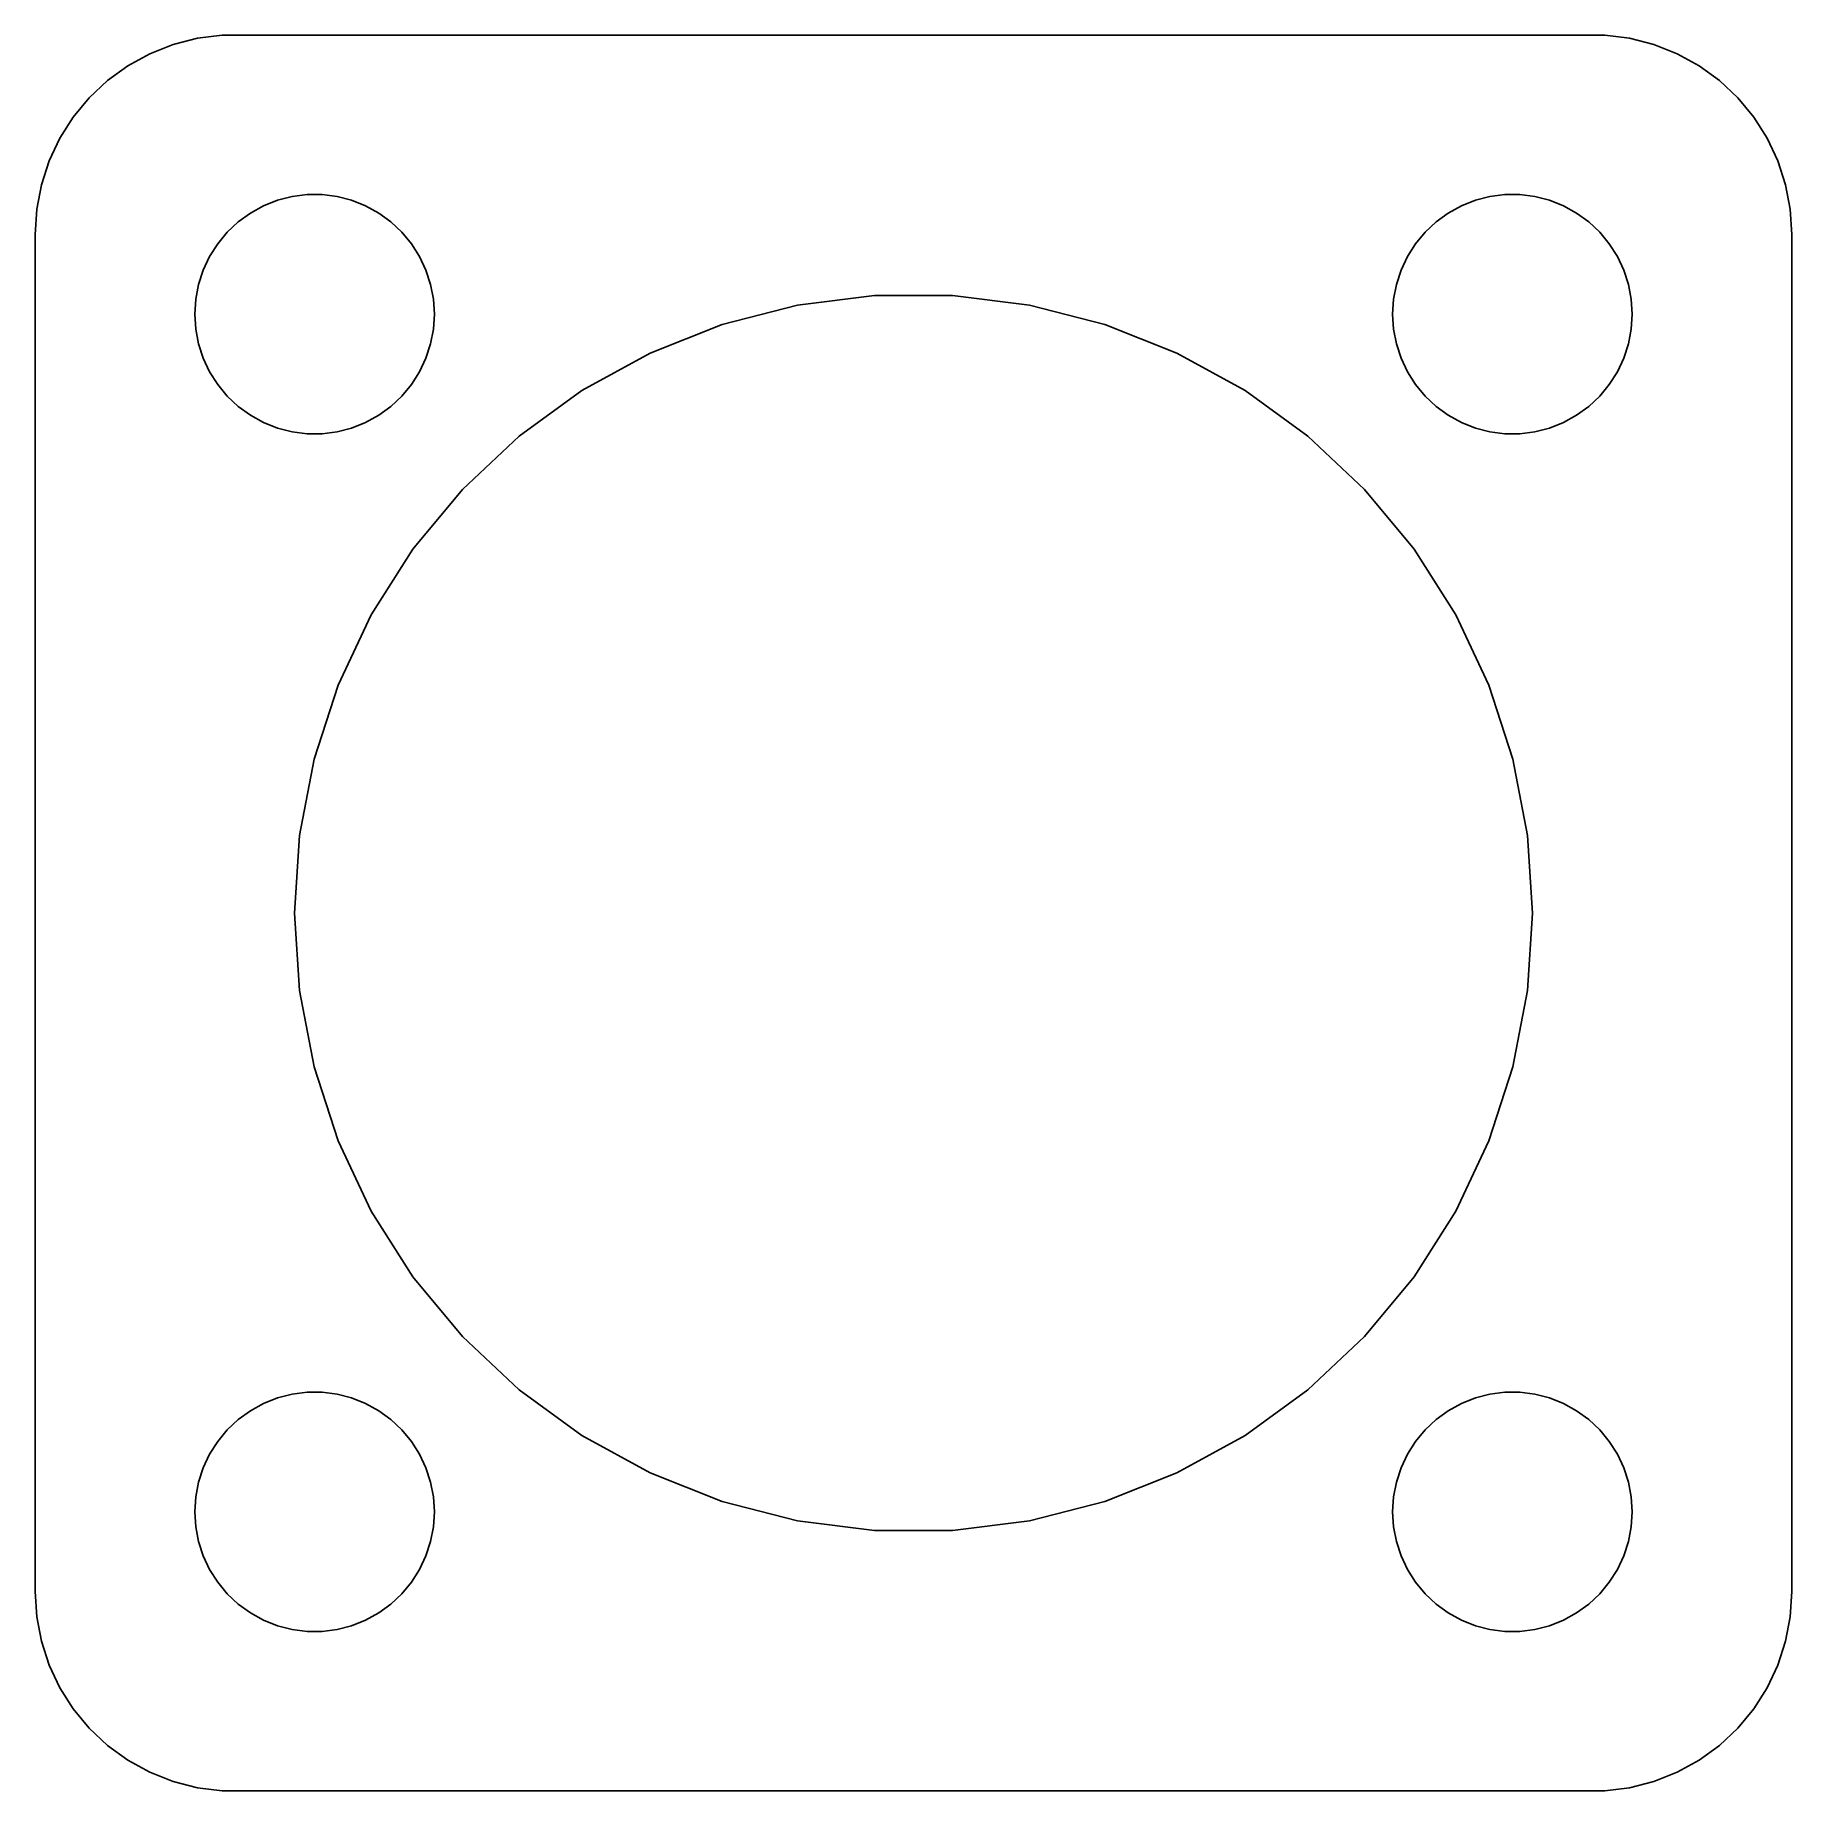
# Model space of a CAD drawing. Header units: metres. Extents: x -22 to 22, y 32 to 76.
import ezdxf

# ---------------------------------------------------------------- set-up
doc = ezdxf.new("R2010")
doc.units = ezdxf.units.M

msp = doc.modelspace()

# ---------------------------------------------------------------- linework, layer by layer
for p, q in [((-18.5451, 75.7553), (-19.1289, 75.5241)), ((-17.9369, 75.9114), (-18.5451, 75.7553)), ((-17.3139, 75.9901), (-17.9369, 75.9114)), ((17.3139, 75.9901), (-17.3139, 75.9901)), ((17.9369, 75.9114), (17.3139, 75.9901)), ((18.5451, 75.7553), (17.9369, 75.9114)), ((19.1289, 75.5241), (18.5451, 75.7553)), ((-19.1289, 75.5241), (-19.6791, 75.2216)), ((19.6791, 75.2216), (19.1289, 75.5241)), ((-20.1871, 74.8526), (-20.6448, 74.4227)), ((-19.6791, 75.2216), (-20.1871, 74.8526)), ((20.1871, 74.8526), (19.6791, 75.2216)), ((20.6448, 74.4227), (20.1871, 74.8526)), ((-20.6448, 74.4227), (-21.0451, 73.9389)), ((21.0451, 73.9389), (20.6448, 74.4227)), ((-21.0451, 73.9389), (-21.3815, 73.4088)), ((21.3815, 73.4088), (21.0451, 73.9389)), ((-21.3815, 73.4088), (-21.6489, 72.8406)), ((21.6489, 72.8406), (21.3815, 73.4088)), ((-21.6489, 72.8406), (-21.8429, 72.2434)), ((21.8429, 72.2434), (21.6489, 72.8406)), ((-21.8429, 72.2434), (-21.9606, 71.6267)), ((21.9606, 71.6267), (21.8429, 72.2434)), ((-16.2773, 71.7145), (-15.927, 71.8532)), ((-15.927, 71.8532), (-15.5621, 71.9469)), ((-15.5621, 71.9469), (-15.1884, 71.9941)), ((-15.1884, 71.9941), (-14.8116, 71.9941)), ((-14.8116, 71.9941), (-14.4379, 71.9469)), ((-14.4379, 71.9469), (-14.0729, 71.8532)), ((-14.0729, 71.8532), (-13.7227, 71.7145)), ((13.7227, 71.7145), (14.0729, 71.8532)), ((14.0729, 71.8532), (14.4379, 71.9469)), ((14.4379, 71.9469), (14.8116, 71.9941)), ((14.8116, 71.9941), (15.1884, 71.9941)), ((15.1884, 71.9941), (15.5621, 71.9469)), ((15.5621, 71.9469), (15.927, 71.8532)), ((15.927, 71.8532), (16.2773, 71.7145)), ((-21.9606, 71.6267), (-22, 71)), ((-17.1869, 71.0536), (-16.9123, 71.3115)), ((-16.9123, 71.3115), (-16.6075, 71.533)), ((-16.6075, 71.533), (-16.2773, 71.7145)), ((-13.7227, 71.7145), (-13.3925, 71.533)), ((-13.3925, 71.533), (-13.0877, 71.3115)), ((-13.0877, 71.3115), (-12.8131, 71.0536)), ((12.8131, 71.0536), (13.0877, 71.3115)), ((13.0877, 71.3115), (13.3925, 71.533)), ((13.3925, 71.533), (13.7227, 71.7145)), ((16.2773, 71.7145), (16.6075, 71.533)), ((16.6075, 71.533), (16.9123, 71.3115)), ((16.9123, 71.3115), (17.1869, 71.0536)), ((22, 71), (21.9606, 71.6267)), ((-22, 71), (-22, 37)), ((-17.427, 70.7634), (-17.1869, 71.0536)), ((-12.8131, 71.0536), (-12.5729, 70.7634)), ((12.5729, 70.7634), (12.8131, 71.0536)), ((17.1869, 71.0536), (17.427, 70.7634)), ((22, 37), (22, 71)), ((-17.7893, 70.1044), (-17.6289, 70.4453)), ((-17.6289, 70.4453), (-17.427, 70.7634)), ((-12.5729, 70.7634), (-12.3711, 70.4453)), ((-12.3711, 70.4453), (-12.2107, 70.1044)), ((12.2107, 70.1044), (12.3711, 70.4453)), ((12.3711, 70.4453), (12.5729, 70.7634)), ((17.427, 70.7634), (17.6289, 70.4453)), ((17.6289, 70.4453), (17.7893, 70.1044)), ((-17.9057, 69.7461), (-17.7893, 70.1044)), ((-12.2107, 70.1044), (-12.0942, 69.7461)), ((12.0942, 69.7461), (12.2107, 70.1044)), ((17.7893, 70.1044), (17.9057, 69.7461)), ((-17.9763, 69.376), (-17.9057, 69.7461)), ((-12.0942, 69.7461), (-12.0237, 69.376)), ((12.0237, 69.376), (12.0942, 69.7461)), ((17.9057, 69.7461), (17.9763, 69.376)), ((-18, 69), (-17.9763, 69.376)), ((-12.0237, 69.376), (-12, 69)), ((-4.78975, 68.7414), (-2.9044, 69.2254)), ((-2.9044, 69.2254), (-0.97325, 69.4694)), ((-0.97325, 69.4694), (0.97325, 69.4694)), ((0.97325, 69.4694), (2.9044, 69.2254)), ((2.9044, 69.2254), (4.78975, 68.7414)), ((12, 69), (12.0237, 69.376)), ((17.9763, 69.376), (18, 69)), ((-17.9763, 68.624), (-18, 69)), ((-12, 69), (-12.0237, 68.624)), ((-6.59958, 68.0248), (-4.78975, 68.7414)), ((4.78975, 68.7414), (6.59958, 68.0248)), ((12.0237, 68.624), (12, 69)), ((18, 69), (17.9763, 68.624)), ((-17.9057, 68.2539), (-17.9763, 68.624)), ((-17.7893, 67.8956), (-17.9057, 68.2539)), ((-12.0942, 68.2539), (-12.2107, 67.8956)), ((-12.0237, 68.624), (-12.0942, 68.2539)), ((12.0942, 68.2539), (12.0237, 68.624)), ((12.2107, 67.8956), (12.0942, 68.2539)), ((17.9057, 68.2539), (17.7893, 67.8956)), ((17.9763, 68.624), (17.9057, 68.2539)), ((-17.6289, 67.5547), (-17.7893, 67.8956)), ((-12.2107, 67.8956), (-12.3711, 67.5547)), ((-8.30531, 67.0871), (-6.59958, 68.0248)), ((6.59958, 68.0248), (8.30531, 67.0871)), ((12.3711, 67.5547), (12.2107, 67.8956)), ((17.7893, 67.8956), (17.6289, 67.5547)), ((-17.427, 67.2366), (-17.6289, 67.5547)), ((-12.3711, 67.5547), (-12.5729, 67.2366)), ((12.5729, 67.2366), (12.3711, 67.5547)), ((17.6289, 67.5547), (17.427, 67.2366)), ((-17.1869, 66.9464), (-17.427, 67.2366)), ((-16.9123, 66.6884), (-17.1869, 66.9464)), ((-12.8131, 66.9464), (-13.0877, 66.6884)), ((-12.5729, 67.2366), (-12.8131, 66.9464)), ((-9.88007, 65.9429), (-8.30531, 67.0871)), ((8.30531, 67.0871), (9.88007, 65.9429)), ((12.8131, 66.9464), (12.5729, 67.2366)), ((13.0877, 66.6884), (12.8131, 66.9464)), ((17.1869, 66.9464), (16.9123, 66.6884)), ((17.427, 67.2366), (17.1869, 66.9464)), ((-16.6075, 66.467), (-16.9123, 66.6884)), ((-16.2773, 66.2855), (-16.6075, 66.467)), ((-13.3925, 66.467), (-13.7227, 66.2855)), ((-13.0877, 66.6884), (-13.3925, 66.467)), ((13.3925, 66.467), (13.0877, 66.6884)), ((13.7227, 66.2855), (13.3925, 66.467)), ((16.6075, 66.467), (16.2773, 66.2855)), ((16.9123, 66.6884), (16.6075, 66.467)), ((-15.927, 66.1468), (-16.2773, 66.2855)), ((-15.5621, 66.0531), (-15.927, 66.1468)), ((-15.1884, 66.0059), (-15.5621, 66.0531)), ((-14.8116, 66.0059), (-15.1884, 66.0059)), ((-14.4379, 66.0531), (-14.8116, 66.0059)), ((-14.0729, 66.1468), (-14.4379, 66.0531)), ((-13.7227, 66.2855), (-14.0729, 66.1468)), ((14.0729, 66.1468), (13.7227, 66.2855)), ((14.4379, 66.0531), (14.0729, 66.1468)), ((14.8116, 66.0059), (14.4379, 66.0531)), ((15.1884, 66.0059), (14.8116, 66.0059)), ((15.5621, 66.0531), (15.1884, 66.0059)), ((15.927, 66.1468), (15.5621, 66.0531)), ((16.2773, 66.2855), (15.927, 66.1468)), ((-11.299, 64.6105), (-9.88007, 65.9429)), ((9.88007, 65.9429), (11.299, 64.6105)), ((-12.5397, 63.1107), (-11.299, 64.6105)), ((11.299, 64.6105), (12.5397, 63.1107)), ((-13.5827, 61.4672), (-12.5397, 63.1107)), ((12.5397, 63.1107), (13.5827, 61.4672)), ((-14.4115, 59.7059), (-13.5827, 61.4672)), ((13.5827, 61.4672), (14.4115, 59.7059)), ((-15.013, 57.8547), (-14.4115, 59.7059)), ((14.4115, 59.7059), (15.013, 57.8547)), ((-15.3778, 55.9427), (-15.013, 57.8547)), ((15.013, 57.8547), (15.3778, 55.9427)), ((-15.5, 54), (-15.3778, 55.9427)), ((15.3778, 55.9427), (15.5, 54)), ((-15.3778, 52.0573), (-15.5, 54)), ((15.5, 54), (15.3778, 52.0573)), ((-15.013, 50.1453), (-15.3778, 52.0573)), ((15.3778, 52.0573), (15.013, 50.1453)), ((-14.4115, 48.2941), (-15.013, 50.1453)), ((15.013, 50.1453), (14.4115, 48.2941)), ((-13.5827, 46.5328), (-14.4115, 48.2941)), ((14.4115, 48.2941), (13.5827, 46.5328)), ((-12.5397, 44.8893), (-13.5827, 46.5328)), ((13.5827, 46.5328), (12.5397, 44.8893)), ((-11.299, 43.3895), (-12.5397, 44.8893)), ((12.5397, 44.8893), (11.299, 43.3895)), ((-9.88007, 42.0571), (-11.299, 43.3895)), ((11.299, 43.3895), (9.88007, 42.0571)), ((-16.2773, 41.7145), (-15.927, 41.8532)), ((-15.927, 41.8532), (-15.5621, 41.9469)), ((-15.5621, 41.9469), (-15.1884, 41.9941)), ((-15.1884, 41.9941), (-14.8116, 41.9941)), ((-14.8116, 41.9941), (-14.4379, 41.9469)), ((-14.4379, 41.9469), (-14.0729, 41.8532)), ((-14.0729, 41.8532), (-13.7227, 41.7145)), ((-8.30531, 40.9129), (-9.88007, 42.0571)), ((9.88007, 42.0571), (8.30531, 40.9129)), ((13.7227, 41.7145), (14.0729, 41.8532)), ((14.0729, 41.8532), (14.4379, 41.9469)), ((14.4379, 41.9469), (14.8116, 41.9941)), ((14.8116, 41.9941), (15.1884, 41.9941)), ((15.1884, 41.9941), (15.5621, 41.9469)), ((15.5621, 41.9469), (15.927, 41.8532)), ((15.927, 41.8532), (16.2773, 41.7145)), ((-16.9123, 41.3116), (-16.6075, 41.533)), ((-16.6075, 41.533), (-16.2773, 41.7145)), ((-13.7227, 41.7145), (-13.3925, 41.533)), ((-13.3925, 41.533), (-13.0877, 41.3116)), ((13.0877, 41.3116), (13.3925, 41.533)), ((13.3925, 41.533), (13.7227, 41.7145)), ((16.2773, 41.7145), (16.6075, 41.533)), ((16.6075, 41.533), (16.9123, 41.3116)), ((-17.427, 40.7634), (-17.1869, 41.0536)), ((-17.1869, 41.0536), (-16.9123, 41.3116)), ((-13.0877, 41.3116), (-12.8131, 41.0536)), ((-12.8131, 41.0536), (-12.5729, 40.7634)), ((12.5729, 40.7634), (12.8131, 41.0536)), ((12.8131, 41.0536), (13.0877, 41.3116)), ((16.9123, 41.3116), (17.1869, 41.0536)), ((17.1869, 41.0536), (17.427, 40.7634)), ((-17.6289, 40.4453), (-17.427, 40.7634)), ((-12.5729, 40.7634), (-12.3711, 40.4453)), ((-6.59958, 39.9752), (-8.30531, 40.9129)), ((8.30531, 40.9129), (6.59958, 39.9752)), ((12.3711, 40.4453), (12.5729, 40.7634)), ((17.427, 40.7634), (17.6289, 40.4453)), ((-17.9057, 39.7461), (-17.7893, 40.1044)), ((-17.7893, 40.1044), (-17.6289, 40.4453)), ((-12.3711, 40.4453), (-12.2107, 40.1044)), ((-12.2107, 40.1044), (-12.0942, 39.7461)), ((12.0942, 39.7461), (12.2107, 40.1044)), ((12.2107, 40.1044), (12.3711, 40.4453)), ((17.6289, 40.4453), (17.7893, 40.1044)), ((17.7893, 40.1044), (17.9057, 39.7461)), ((-17.9763, 39.376), (-17.9057, 39.7461)), ((-12.0942, 39.7461), (-12.0237, 39.376)), ((-4.78975, 39.2586), (-6.59958, 39.9752)), ((6.59958, 39.9752), (4.78975, 39.2586)), ((12.0237, 39.376), (12.0942, 39.7461)), ((17.9057, 39.7461), (17.9763, 39.376)), ((-18, 39), (-17.9763, 39.376)), ((-12.0237, 39.376), (-12, 39)), ((-2.9044, 38.7746), (-4.78975, 39.2586)), ((4.78975, 39.2586), (2.9044, 38.7746)), ((12, 39), (12.0237, 39.376)), ((17.9763, 39.376), (18, 39)), ((-17.9763, 38.624), (-18, 39)), ((-12, 39), (-12.0237, 38.624)), ((-0.97325, 38.5306), (-2.9044, 38.7746)), ((2.9044, 38.7746), (0.97325, 38.5306)), ((12.0237, 38.624), (12, 39)), ((18, 39), (17.9763, 38.624)), ((-17.9057, 38.2539), (-17.9763, 38.624)), ((-12.0237, 38.624), (-12.0942, 38.2539)), ((0.97325, 38.5306), (-0.97325, 38.5306)), ((12.0942, 38.2539), (12.0237, 38.624)), ((17.9763, 38.624), (17.9057, 38.2539)), ((-17.7893, 37.8956), (-17.9057, 38.2539)), ((-17.6289, 37.5547), (-17.7893, 37.8956)), ((-12.2107, 37.8956), (-12.3711, 37.5547)), ((-12.0942, 38.2539), (-12.2107, 37.8956)), ((12.2107, 37.8956), (12.0942, 38.2539)), ((12.3711, 37.5547), (12.2107, 37.8956)), ((17.7893, 37.8956), (17.6289, 37.5547)), ((17.9057, 38.2539), (17.7893, 37.8956)), ((-17.427, 37.2366), (-17.6289, 37.5547)), ((-12.3711, 37.5547), (-12.5729, 37.2366)), ((12.5729, 37.2366), (12.3711, 37.5547)), ((17.6289, 37.5547), (17.427, 37.2366)), ((-22, 37), (-21.9606, 36.3733)), ((-17.1869, 36.9464), (-17.427, 37.2366)), ((-12.5729, 37.2366), (-12.8131, 36.9464)), ((12.8131, 36.9464), (12.5729, 37.2366)), ((17.427, 37.2366), (17.1869, 36.9464)), ((21.9606, 36.3733), (22, 37)), ((-16.9123, 36.6885), (-17.1869, 36.9464)), ((-16.6075, 36.467), (-16.9123, 36.6885)), ((-13.0877, 36.6885), (-13.3925, 36.467)), ((-12.8131, 36.9464), (-13.0877, 36.6885)), ((13.0877, 36.6885), (12.8131, 36.9464)), ((13.3925, 36.467), (13.0877, 36.6885)), ((16.9123, 36.6885), (16.6075, 36.467)), ((17.1869, 36.9464), (16.9123, 36.6885)), ((-21.9606, 36.3733), (-21.8429, 35.7566)), ((-16.2773, 36.2855), (-16.6075, 36.467)), ((-15.927, 36.1468), (-16.2773, 36.2855)), ((-15.5621, 36.0531), (-15.927, 36.1468)), ((-14.0729, 36.1468), (-14.4379, 36.0531)), ((-13.7227, 36.2855), (-14.0729, 36.1468)), ((-13.3925, 36.467), (-13.7227, 36.2855)), ((13.7227, 36.2855), (13.3925, 36.467)), ((14.0729, 36.1468), (13.7227, 36.2855)), ((14.4379, 36.0531), (14.0729, 36.1468)), ((15.927, 36.1468), (15.5621, 36.0531)), ((16.2773, 36.2855), (15.927, 36.1468)), ((16.6075, 36.467), (16.2773, 36.2855)), ((21.8429, 35.7566), (21.9606, 36.3733)), ((-21.8429, 35.7566), (-21.6489, 35.1594)), ((-15.1884, 36.0059), (-15.5621, 36.0531)), ((-14.8116, 36.0059), (-15.1884, 36.0059)), ((-14.4379, 36.0531), (-14.8116, 36.0059)), ((14.8116, 36.0059), (14.4379, 36.0531)), ((15.1884, 36.0059), (14.8116, 36.0059)), ((15.5621, 36.0531), (15.1884, 36.0059)), ((21.6489, 35.1594), (21.8429, 35.7566)), ((-21.6489, 35.1594), (-21.3815, 34.5912)), ((21.3815, 34.5912), (21.6489, 35.1594)), ((-21.3815, 34.5912), (-21.0451, 34.0611)), ((21.0451, 34.0611), (21.3815, 34.5912)), ((-21.0451, 34.0611), (-20.6448, 33.5773)), ((20.6448, 33.5773), (21.0451, 34.0611)), ((-20.6448, 33.5773), (-20.1871, 33.1474)), ((20.1871, 33.1474), (20.6448, 33.5773)), ((-20.1871, 33.1474), (-19.6791, 32.7784)), ((19.6791, 32.7784), (20.1871, 33.1474)), ((-19.6791, 32.7784), (-19.1289, 32.4759)), ((19.1289, 32.4759), (19.6791, 32.7784)), ((-19.1289, 32.4759), (-18.5451, 32.2447)), ((-18.5451, 32.2447), (-17.9369, 32.0886)), ((17.9369, 32.0886), (18.5451, 32.2447)), ((18.5451, 32.2447), (19.1289, 32.4759)), ((-17.9369, 32.0886), (-17.3139, 32.0099)), ((-17.3139, 32.0099), (17.3139, 32.0099)), ((17.3139, 32.0099), (17.9369, 32.0886))]:
    msp.add_line(p, q)

doc.saveas('drawing.dxf')
